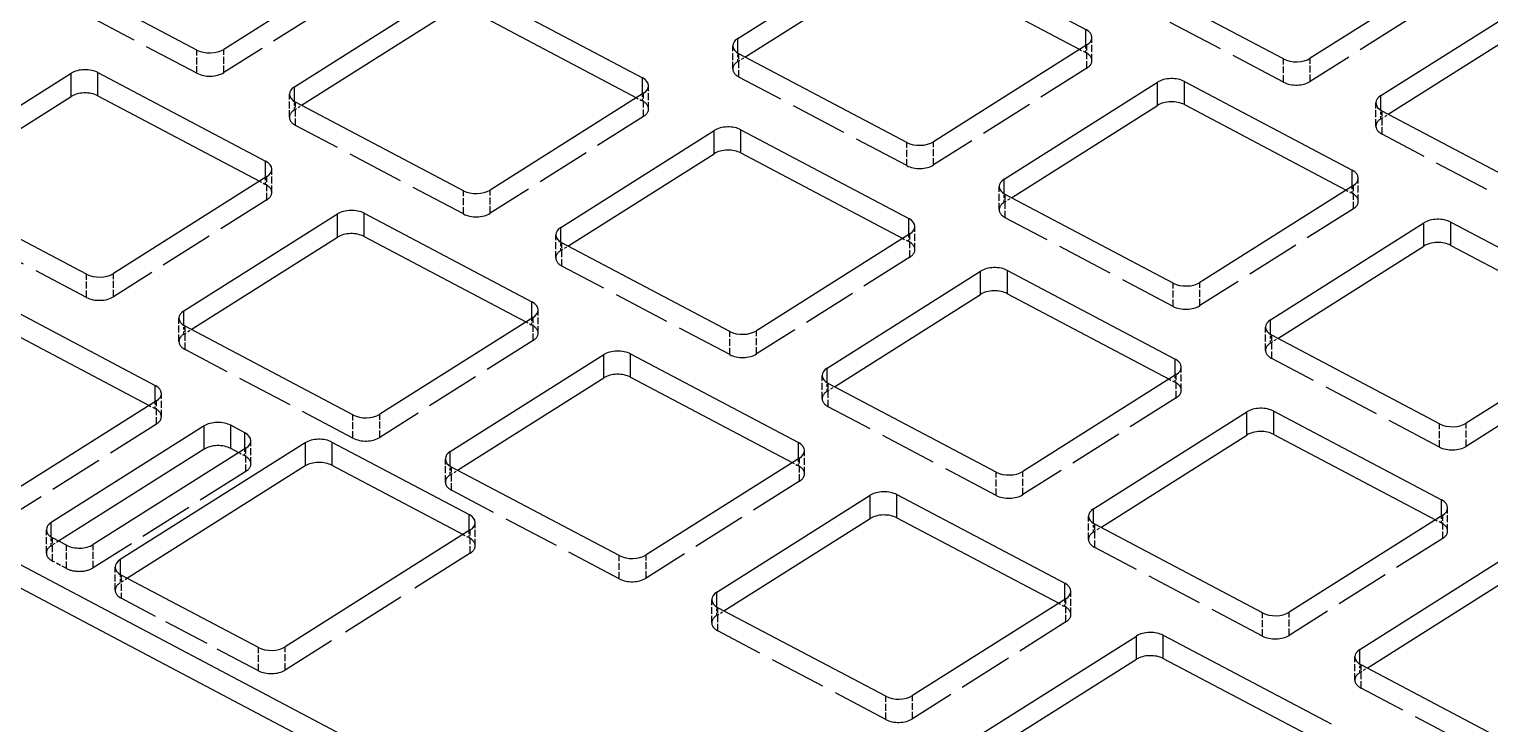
# Model space of a CAD drawing. Extents: x 440 to 1086, y 366 to 680.
# Drawn here: x 850.2 to 927.3, y 601.1 to 637.8 of the extents above; entities that cross this region are included whole.
import ezdxf

# ---------------------------------------------------------------- set-up
doc = ezdxf.new("R2010")
doc.units = 0
doc.linetypes.add('DASHED', pattern=[15, 12, -3])
doc.layers.get('0').update_dxf_attribs({"linetype": 'CONTINUOUS'})

msp = doc.modelspace()

# ---------------------------------------------------------------- linework, layer by layer
at = {"color": 7, "ltscale": 0.239445}
for p, q in [((887.584717, 637.279236), (895.683655, 642.39209)), ((868.556946, 641.810913), (860.458008, 636.698059)), ((925.900391, 641.341797), (917.801453, 636.228943)), ((921.527405, 634.261597), (929.626343, 639.374451)), ((901.642334, 629.856628), (909.741272, 634.969482)), ((882.614563, 634.388306), (874.515625, 629.275452)), ((896.67218, 626.965637), (888.573242, 621.852783)), ((892.300415, 619.884827), (900.399353, 624.997681)), ((910.729797, 619.54303), (902.630859, 614.430176)), ((906.358032, 612.462219), (914.45697, 617.575073)), ((920.415649, 605.039612), (928.514587, 610.152466))]:
    msp.add_line(p, q, dxfattribs=at)
at = {"color": 7, "ltscale": 0.250359}
for p, q in [((897.096497, 642.428528), (905.952148, 637.752563)), ((896.503479, 631.787659), (887.647766, 636.463562)), ((911.154114, 635.00592), (920.009766, 630.329956)), ((910.561096, 624.365051), (901.705383, 629.040955)), ((925.211731, 627.583313), (934.067383, 622.907349)), ((924.618713, 616.942444), (915.763, 621.618347))]:
    msp.add_line(p, q, dxfattribs=at)
at = {"color": 7, "ltscale": 0.250329}
for p, q in [((859.045166, 636.661621), (850.190552, 641.336975)), ((873.696899, 639.879333), (882.551514, 635.203979)), ((853.811768, 635.474487), (862.666382, 630.799072)), ((873.102783, 629.239014), (864.248169, 633.914368)), ((887.754517, 632.456726), (896.609131, 627.781372)), ((853.21759, 624.834106), (844.362976, 629.50946)), ((867.869385, 628.051819), (876.723999, 623.376465)), ((867.275208, 617.411499), (858.420593, 622.086853)), ((881.927002, 620.629211), (890.781616, 615.953857)), ((901.218079, 614.393799), (892.363464, 619.069153)), ((915.869751, 617.61145), (924.724365, 612.936096)), ((881.332825, 609.988892), (872.47821, 614.664246)), ((895.984619, 613.206604), (904.839233, 608.53125)), ((915.275696, 606.971191), (906.421082, 611.646545)), ((895.390442, 602.566284), (886.535828, 607.241638)), ((910.042236, 605.783997), (918.896851, 601.108643)), ((929.333313, 599.548584), (920.478699, 604.223938))]:
    msp.add_line(p, q, dxfattribs=at)
at = {"color": 2, "linetype": 'DASHED', "ltscale": 0.239445}
for p, q in [((868.556946, 640.586121), (860.458008, 635.473267)), ((925.900391, 640.117004), (917.801453, 635.00415)), ((882.614563, 633.163513), (874.515625, 628.050659)), ((896.67218, 625.740906), (888.573242, 620.628052)), ((910.729797, 618.318298), (902.630859, 613.205444))]:
    msp.add_line(p, q, dxfattribs=at)
at = {"color": 7, "ltscale": 0.228163}
for p, q in [((887.966309, 636.29541), (895.683655, 641.167358)), ((902.023926, 628.872803), (909.741272, 633.744751))]:
    msp.add_line(p, q, dxfattribs=at)
at = {"color": 7, "ltscale": 0.241354}
for p, q in [((897.096497, 641.203796), (905.633667, 636.696045)), ((911.154114, 633.781128), (919.691284, 629.273438)), ((925.211731, 626.358521), (933.748901, 621.85083))]:
    msp.add_line(p, q, dxfattribs=at)
at = {"color": 7, "ltscale": 0.250364}
for p, q in [((916.388672, 636.192505), (907.532837, 640.86853)), ((930.446289, 628.769897), (921.590454, 633.445923))]:
    msp.add_line(p, q, dxfattribs=at)
at = {"color": 2, "linetype": 'DASHED', "ltscale": 0.250329}
for p, q in [((859.045166, 635.43689), (850.190552, 640.112244)), ((873.102783, 628.014282), (864.248169, 632.689636)), ((853.21759, 623.609375), (844.362976, 628.284729)), ((867.275208, 616.186768), (858.420593, 620.862122)), ((901.218079, 613.169067), (892.363464, 617.844421)), ((881.332825, 608.76416), (872.47821, 613.439514)), ((915.275696, 605.74646), (906.421082, 610.421814))]:
    msp.add_line(p, q, dxfattribs=at)
at = {"color": 7, "ltscale": 0.239446}
for p, q in [((864.18512, 634.730042), (872.284119, 639.842896)), ((906.015259, 636.93689), (897.91626, 631.824036)), ((878.242737, 627.307434), (886.341736, 632.420288)), ((920.072876, 629.514282), (911.973877, 624.401428)), ((915.699951, 622.434021), (923.79895, 627.546875)), ((934.130493, 622.091675), (926.031494, 616.978821)), ((924.787476, 612.120422), (916.688477, 607.007568))]:
    msp.add_line(p, q, dxfattribs=at)
at = {"color": 2, "linetype": 'DASHED', "ltscale": 0.250364}
msp.add_line((916.388672, 634.967773), (907.532837, 639.643799), dxfattribs=at)
at = {"color": 7, "ltscale": 0.228164}
for p, q in [((864.566711, 633.746216), (872.284119, 638.618164)), ((878.624329, 626.323608), (886.341736, 631.195557)), ((916.081543, 621.450195), (923.79895, 626.322144)), ((892.681946, 618.901001), (900.399353, 623.772949))]:
    msp.add_line(p, q, dxfattribs=at)
at = {"color": 7, "ltscale": 0.241324}
for p, q in [((873.696899, 638.654541), (882.233032, 634.1474)), ((887.754517, 631.231934), (896.290649, 626.724792)), ((901.812134, 623.809326), (910.348267, 619.302185)), ((915.869751, 616.386719), (924.405884, 611.879578))]:
    msp.add_line(p, q, dxfattribs=at)
at = {"color": 7, "ltscale": 0.021387}
for p, q in [((905.952148, 636.897095), (905.952148, 637.752563)), ((862.666382, 629.943604), (862.666382, 630.799072)), ((920.009766, 629.474487), (920.009766, 630.329956)), ((876.723999, 622.520996), (876.723999, 623.376465)), ((856.838806, 618.11615), (856.838806, 618.971619)), ((890.781616, 615.098389), (890.781616, 615.953857)), ((924.724365, 612.080627), (924.724365, 612.936096)), ((904.839233, 607.675781), (904.839233, 608.53125))]:
    msp.add_line(p, q, dxfattribs=at)
at = {"color": 7, "ltscale": 0.228165}
for p, q in [((921.908936, 633.27771), (929.626343, 638.149719)), ((906.739563, 611.478333), (914.45697, 616.350342)), ((920.79718, 604.055725), (928.514587, 608.927734))]:
    msp.add_line(p, q, dxfattribs=at)
at = {"color": 2, "linetype": 'DASHED', "ltscale": 0.03062}
for p, q in [((887.322632, 635.664917), (887.322632, 636.889709)), ((860.458008, 635.473267), (860.458008, 636.698059)), ((917.801453, 635.00415), (917.801453, 636.228943)), ((863.923096, 633.115723), (863.923096, 634.340515)), ((882.614563, 633.163513), (882.614563, 634.388306)), ((921.590454, 632.22113), (921.590454, 633.445923)), ((874.515625, 628.050659), (874.515625, 629.275452)), ((901.380249, 628.24231), (901.380249, 629.467102)), ((854.630371, 623.645752), (854.630371, 624.870544)), ((857.16394, 617.32074), (857.16394, 618.545532)), ((924.618713, 615.717651), (924.618713, 616.942444)), ((861.628967, 614.434875), (861.628967, 615.659668)), ((873.46759, 610.11792), (873.46759, 611.342712)), ((853.570618, 609.347656), (853.570618, 610.572449)), ((854.727051, 608.162231), (854.727051, 609.387024)), ((905.164368, 606.880371), (905.164368, 608.105164)), ((886.535828, 606.016846), (886.535828, 607.241638)), ((920.478699, 602.999146), (920.478699, 604.223938))]:
    msp.add_line(p, q, dxfattribs=at)
at = {"color": 7, "ltscale": 0.019481}
for p, q in [((887.584717, 636.5), (887.584717, 637.279236)), ((864.18512, 633.950806), (864.18512, 634.730042)), ((901.642334, 629.077393), (901.642334, 629.856628)), ((854.989136, 609.77655), (854.989136, 608.997314))]:
    msp.add_line(p, q, dxfattribs=at)
at = {"color": 2, "linetype": 'DASHED', "ltscale": 0.009232}
for p, q in [((905.952148, 636.527832), (905.952148, 636.897095)), ((862.666382, 629.574341), (862.666382, 629.943604)), ((920.009766, 629.105225), (920.009766, 629.474487)), ((896.609131, 626.55658), (896.609131, 626.925842)), ((876.723999, 622.151733), (876.723999, 622.520996)), ((910.666748, 619.133972), (910.666748, 619.503235)), ((856.838806, 617.746887), (856.838806, 618.11615)), ((861.565918, 615.250549), (861.565918, 615.619812)), ((890.781616, 614.729126), (890.781616, 615.098389)), ((924.724365, 611.711365), (924.724365, 612.080627)), ((873.404541, 610.933594), (873.404541, 611.302856)), ((904.839233, 607.306519), (904.839233, 607.675781))]:
    msp.add_line(p, q, dxfattribs=at)
at = {"color": 2, "linetype": 'DASHED', "ltscale": 0.030618}
for p, q in [((906.015259, 635.712158), (906.015259, 636.93689)), ((906.277283, 636.101746), (906.277283, 637.326477)), ((859.045166, 635.43689), (859.045166, 636.661621)), ((887.647766, 635.238831), (887.647766, 636.463562)), ((916.388672, 634.967773), (916.388672, 636.192505)), ((882.876648, 633.553101), (882.876648, 634.777832)), ((864.248169, 632.689636), (864.248169, 633.914368)), ((921.26532, 632.647278), (921.26532, 633.872009)), ((896.503479, 630.562927), (896.503479, 631.787659)), ((897.91626, 630.599304), (897.91626, 631.824036)), ((862.729431, 628.758667), (862.729431, 629.983398)), ((862.991455, 629.148254), (862.991455, 630.372986)), ((920.3349, 628.679138), (920.3349, 629.90387)), ((873.102783, 628.014282), (873.102783, 629.239014)), ((901.705383, 627.816223), (901.705383, 629.040955)), ((920.072876, 628.289551), (920.072876, 629.514282)), ((877.980713, 625.693115), (877.980713, 626.917847)), ((896.67218, 625.740906), (896.67218, 626.965637)), ((896.934265, 626.130493), (896.934265, 627.355225)), ((878.305847, 625.267029), (878.305847, 626.49176)), ((853.21759, 623.609375), (853.21759, 624.834106)), ((911.973877, 623.176697), (911.973877, 624.401428)), ((910.561096, 623.14032), (910.561096, 624.365051)), ((877.049133, 621.725647), (877.049133, 622.950378)), ((858.095459, 621.288208), (858.095459, 622.512939)), ((858.420593, 620.862122), (858.420593, 622.086853)), ((876.787048, 621.33606), (876.787048, 622.560791)), ((887.1604, 620.591675), (887.1604, 621.816406)), ((888.573242, 620.628052), (888.573242, 621.852783)), ((915.437866, 620.819702), (915.437866, 622.044434)), ((915.763, 620.393616), (915.763, 621.618347)), ((910.991882, 618.707886), (910.991882, 619.932617)), ((892.03833, 618.270508), (892.03833, 619.495239)), ((892.363464, 617.844421), (892.363464, 619.069153)), ((910.729797, 618.318298), (910.729797, 619.54303)), ((856.901855, 616.931213), (856.901855, 618.155945)), ((868.687988, 616.223145), (868.687988, 617.447876)), ((867.275208, 616.186768), (867.275208, 617.411499)), ((926.031494, 615.754089), (926.031494, 616.978821)), ((861.891052, 614.824463), (861.891052, 616.049194)), ((890.844666, 613.913452), (890.844666, 615.138184)), ((891.10675, 614.30304), (891.10675, 615.527771)), ((872.153076, 613.865601), (872.153076, 615.090332)), ((872.47821, 613.439514), (872.47821, 614.664246)), ((901.218079, 613.169067), (901.218079, 614.393799)), ((902.630859, 613.205444), (902.630859, 614.430176)), ((906.095947, 610.8479), (906.095947, 612.072632)), ((924.787476, 610.895691), (924.787476, 612.120422)), ((925.0495, 611.285278), (925.0495, 612.51001)), ((851.094727, 610.127014), (851.094727, 611.351746)), ((873.729675, 610.507507), (873.729675, 611.732239)), ((906.421082, 610.421814), (906.421082, 611.646545)), ((851.419861, 609.700928), (851.419861, 610.925659)), ((852.157837, 609.311279), (852.157837, 610.536011)), ((881.332825, 608.76416), (881.332825, 609.988892)), ((882.745605, 608.800537), (882.745605, 610.025269)), ((855.052185, 608.960876), (855.052185, 607.736145)), ((886.210693, 606.442993), (886.210693, 607.667725)), ((904.902283, 606.490845), (904.902283, 607.715576)), ((915.275696, 605.74646), (915.275696, 606.971191)), ((916.688477, 605.782837), (916.688477, 607.007568)), ((862.287781, 603.915649), (862.287781, 605.140381)), ((863.700562, 603.952087), (863.700562, 605.176819)), ((920.153564, 603.425293), (920.153564, 604.650024)), ((895.390442, 601.341553), (895.390442, 602.566284)), ((896.803223, 601.37793), (896.803223, 602.602661))]:
    msp.add_line(p, q, dxfattribs=at)
at = {"color": 2, "linetype": 'DASHED', "ltscale": 0.011137}
for p, q in [((887.584717, 636.054504), (887.584717, 636.5)), ((864.18512, 633.50531), (864.18512, 633.950806)), ((901.642334, 628.631897), (901.642334, 629.077393)), ((854.989136, 608.997314), (854.989136, 608.551819))]:
    msp.add_line(p, q, dxfattribs=at)
at = {"color": 2, "linetype": 'DASHED', "ltscale": 0.011282}
for p, q in [((887.584717, 636.054504), (887.966309, 636.29541)), ((864.18512, 633.50531), (864.566711, 633.746216)), ((901.642334, 628.631897), (902.023926, 628.872803)), ((878.242737, 626.082703), (878.624329, 626.323608)), ((915.699951, 621.20929), (916.081543, 621.450195)), ((851.738403, 610.757507), (851.356812, 610.516602)), ((855.370728, 608.792725), (854.989136, 608.551819))]:
    msp.add_line(p, q, dxfattribs=at)
at = {"color": 2, "linetype": 'DASHED', "ltscale": 0.009004}
for p, q in [((905.633667, 636.696045), (905.952148, 636.527832)), ((882.233032, 634.1474), (882.551514, 633.979248)), ((919.691284, 629.273438), (920.009766, 629.105225)), ((896.290649, 626.724792), (896.609131, 626.55658)), ((910.348267, 619.302185), (910.666748, 619.133972)), ((856.520325, 617.915039), (856.838806, 617.746887)), ((924.405884, 611.879578), (924.724365, 611.711365)), ((904.520752, 607.47467), (904.839233, 607.306519))]:
    msp.add_line(p, q, dxfattribs=at)
at = {"color": 7, "ltscale": 0.239447}
for p, q in [((844.299927, 630.325134), (852.398926, 635.438049)), ((862.729431, 629.983398), (854.630371, 624.870544)), ((858.357544, 622.902527), (866.456543, 628.015442)), ((872.415161, 615.479919), (880.51416, 620.592834))]:
    msp.add_line(p, q, dxfattribs=at)
at = {"color": 7, "ltscale": 0.030618}
for p, q in [((852.398926, 634.213318), (852.398926, 635.438049)), ((909.741272, 633.744751), (909.741272, 634.969482)), ((886.341736, 631.195557), (886.341736, 632.420288)), ((866.456543, 626.79071), (866.456543, 628.015442)), ((867.869385, 626.827087), (867.869385, 628.051819)), ((923.79895, 626.322144), (923.79895, 627.546875)), ((900.399353, 623.772949), (900.399353, 624.997681)), ((901.812134, 623.809326), (901.812134, 625.034058)), ((880.51416, 619.368103), (880.51416, 620.592834)), ((881.927002, 619.40448), (881.927002, 620.629211)), ((914.45697, 616.350342), (914.45697, 617.575073)), ((915.869751, 616.386719), (915.869751, 617.61145)), ((859.415161, 615.603821), (859.415161, 616.828552)), ((864.756165, 615.942444), (864.756165, 614.717712)), ((895.984619, 611.981873), (895.984619, 613.206604)), ((910.042236, 604.559265), (910.042236, 605.783997))]:
    msp.add_line(p, q, dxfattribs=at)
at = {"color": 7, "ltscale": 0.03062}
for p, q in [((853.811768, 634.249695), (853.811768, 635.474487)), ((911.154114, 633.781128), (911.154114, 635.00592)), ((887.754517, 631.231934), (887.754517, 632.456726)), ((925.211731, 626.358521), (925.211731, 627.583313)), ((860.828003, 615.640198), (860.828003, 616.86499)), ((866.168945, 615.978882), (866.168945, 614.754089)), ((894.571838, 611.945435), (894.571838, 613.170227)), ((908.629456, 604.522827), (908.629456, 605.74762))]:
    msp.add_line(p, q, dxfattribs=at)
at = {"color": 7, "ltscale": 0.021388}
for p, q in [((882.551514, 634.34845), (882.551514, 635.203979)), ((896.609131, 626.925842), (896.609131, 627.781372)), ((910.666748, 619.503235), (910.666748, 620.358765)), ((861.565918, 615.619812), (861.565918, 616.475342)), ((873.404541, 611.302856), (873.404541, 612.158386))]:
    msp.add_line(p, q, dxfattribs=at)
at = {"color": 2, "linetype": 'DASHED', "ltscale": 0.250359}
for p, q in [((896.503479, 630.562927), (887.647766, 635.238831)), ((910.561096, 623.14032), (901.705383, 627.816223))]:
    msp.add_line(p, q, dxfattribs=at)
at = {"color": 2, "linetype": 'DASHED', "ltscale": 0.239446}
for p, q in [((906.015259, 635.712158), (897.91626, 630.599304)), ((920.072876, 628.289551), (911.973877, 623.176697)), ((934.130493, 620.866943), (926.031494, 615.754089)), ((924.787476, 610.895691), (916.688477, 605.782837))]:
    msp.add_line(p, q, dxfattribs=at)
at = {"color": 7, "ltscale": 0.228166}
for p, q in [((844.681458, 629.341309), (852.398926, 634.213318)), ((858.739075, 621.918701), (866.456543, 626.79071)), ((886.85437, 607.073425), (894.571838, 611.945435)), ((900.911987, 599.650818), (908.629456, 604.522827))]:
    msp.add_line(p, q, dxfattribs=at)
at = {"color": 7, "ltscale": 0.241323}
for p, q in [((853.811768, 634.249695), (862.347839, 629.742554)), ((867.869385, 626.827087), (876.405457, 622.319946)), ((881.927002, 619.40448), (890.463074, 614.897339))]:
    msp.add_line(p, q, dxfattribs=at)
at = {"color": 2, "linetype": 'DASHED', "ltscale": 0.00923}
msp.add_line((882.551514, 633.979248), (882.551514, 634.34845), dxfattribs=at)
at = {"color": 7, "ltscale": 0.019482}
for p, q in [((921.527405, 633.4823), (921.527405, 634.261597)), ((878.242737, 626.528137), (878.242737, 627.307434)), ((858.357544, 622.12323), (858.357544, 622.902527)), ((915.699951, 621.654724), (915.699951, 622.434021)), ((892.300415, 619.10553), (892.300415, 619.884827)), ((872.415161, 614.700623), (872.415161, 615.479919)), ((906.358032, 611.682922), (906.358032, 612.462219)), ((851.356812, 610.962036), (851.356812, 611.741333)), ((886.472778, 607.278015), (886.472778, 608.057312)), ((920.415649, 604.260315), (920.415649, 605.039612))]:
    msp.add_line(p, q, dxfattribs=at)
at = {"color": 7}
for p, q in [((804.469116, 633.400513), (869.407227, 599.112305)), ((804.469116, 632.175781), (869.088745, 598.055725))]:
    msp.add_line(p, q, dxfattribs=at)
at = {"color": 2, "linetype": 'DASHED', "ltscale": 0.011136}
for p, q in [((921.527405, 633.036865), (921.527405, 633.4823)), ((878.242737, 626.082703), (878.242737, 626.528137)), ((858.357544, 621.677795), (858.357544, 622.12323)), ((915.699951, 621.20929), (915.699951, 621.654724)), ((892.300415, 618.660095), (892.300415, 619.10553)), ((872.415161, 614.255188), (872.415161, 614.700623)), ((906.358032, 611.237488), (906.358032, 611.682922)), ((851.356812, 610.516602), (851.356812, 610.962036)), ((886.472778, 606.832581), (886.472778, 607.278015)), ((920.415649, 603.81488), (920.415649, 604.260315))]:
    msp.add_line(p, q, dxfattribs=at)
at = {"color": 2, "linetype": 'DASHED', "ltscale": 0.01128}
for p, q in [((921.527405, 633.036865), (921.908936, 633.27771)), ((872.415161, 614.255188), (872.796692, 614.496033)), ((906.358032, 611.237488), (906.739563, 611.478333)), ((920.415649, 603.81488), (920.79718, 604.055725))]:
    msp.add_line(p, q, dxfattribs=at)
at = {"color": 2, "linetype": 'DASHED', "ltscale": 0.250363}
msp.add_line((930.446289, 627.545166), (921.590454, 632.22113), dxfattribs=at)
at = {"color": 2, "linetype": 'DASHED', "ltscale": 0.009006}
for p, q in [((862.347839, 629.742554), (862.666382, 629.574341)), ((876.405457, 622.319946), (876.723999, 622.151733)), ((861.565918, 615.250549), (861.247375, 615.418762)), ((890.463074, 614.897339), (890.781616, 614.729126)), ((873.085999, 611.101807), (873.404541, 610.933594))]:
    msp.add_line(p, q, dxfattribs=at)
at = {"color": 2, "linetype": 'DASHED', "ltscale": 0.239448}
for p, q in [((862.729431, 628.758667), (854.630371, 623.645752)), ((876.787048, 621.33606), (868.687988, 616.223145)), ((856.901855, 616.931213), (848.802795, 611.818298)), ((890.844666, 613.913452), (882.745605, 608.800537)), ((904.902283, 606.490845), (896.803223, 601.37793))]:
    msp.add_line(p, q, dxfattribs=at)
at = {"color": 7, "ltscale": 0.250327}
msp.add_line((887.1604, 621.816406), (878.305847, 626.49176), dxfattribs=at)
at = {"color": 2, "linetype": 'DASHED', "ltscale": 0.250327}
msp.add_line((887.1604, 620.591675), (878.305847, 625.267029), dxfattribs=at)
at = {"color": 7, "ltscale": 0.303589}
msp.add_line((846.100281, 624.641724), (856.838806, 618.971619), dxfattribs=at)
at = {"color": 7, "ltscale": 0.250328}
msp.add_line((901.812134, 625.034058), (910.666748, 620.358765), dxfattribs=at)
at = {"color": 7, "ltscale": 0.294585}
msp.add_line((846.100281, 623.416992), (856.520325, 617.915039), dxfattribs=at)
at = {"color": 7, "ltscale": 0.239448}
for p, q in [((876.787048, 622.560791), (868.687988, 617.447876)), ((856.901855, 618.155945), (848.802795, 613.04303)), ((890.844666, 615.138184), (882.745605, 610.025269)), ((886.472778, 608.057312), (894.571838, 613.170227)), ((904.902283, 607.715576), (896.803223, 602.602661)), ((900.530396, 600.634705), (908.629456, 605.74762))]:
    msp.add_line(p, q, dxfattribs=at)
at = {"color": 2, "linetype": 'DASHED', "ltscale": 0.011281}
for p, q in [((858.357544, 621.677795), (858.739075, 621.918701)), ((892.300415, 618.660095), (892.681946, 618.901001)), ((886.472778, 606.832581), (886.85437, 607.073425))]:
    msp.add_line(p, q, dxfattribs=at)
at = {"color": 2, "linetype": 'DASHED', "ltscale": 0.25036}
msp.add_line((924.618713, 615.717651), (915.763, 620.393616), dxfattribs=at)
at = {"color": 7, "ltscale": 0.228167}
msp.add_line((872.796692, 614.496033), (880.51416, 619.368103), dxfattribs=at)
at = {"color": 7, "ltscale": 0.238245}
for p, q in [((859.415161, 616.828552), (851.356812, 611.741333)), ((861.628967, 615.659668), (853.570618, 610.572449))]:
    msp.add_line(p, q, dxfattribs=at)
at = {"color": 7, "ltscale": 0.020862}
msp.add_line((861.565918, 616.475342), (860.828003, 616.86499), dxfattribs=at)
at = {"color": 7, "ltscale": 0.288761}
for p, q in [((864.756165, 615.942444), (854.989136, 609.77655)), ((873.46759, 611.342712), (863.700562, 605.176819))]:
    msp.add_line(p, q, dxfattribs=at)
at = {"color": 7, "ltscale": 0.204557}
for p, q in [((866.168945, 615.978882), (873.404541, 612.158386)), ((862.287781, 605.140381), (855.052185, 608.960876))]:
    msp.add_line(p, q, dxfattribs=at)
at = {"color": 7, "ltscale": 0.226963}
msp.add_line((859.415161, 615.603821), (851.738403, 610.757507), dxfattribs=at)
at = {"color": 7, "ltscale": 0.011856}
msp.add_line((861.247375, 615.418762), (860.828003, 615.640198), dxfattribs=at)
at = {"color": 2, "linetype": 'DASHED', "ltscale": 0.238245}
msp.add_line((861.628967, 614.434875), (853.570618, 609.347656), dxfattribs=at)
at = {"color": 7, "ltscale": 0.27748}
msp.add_line((864.756165, 614.717712), (855.370728, 608.792725), dxfattribs=at)
at = {"color": 7, "ltscale": 0.195552}
msp.add_line((866.168945, 614.754089), (873.085999, 611.101807), dxfattribs=at)
at = {"color": 7, "ltscale": 0.241325}
for p, q in [((895.984619, 611.981873), (904.520752, 607.47467)), ((910.042236, 604.559265), (918.578369, 600.052063))]:
    msp.add_line(p, q, dxfattribs=at)
at = {"color": 7, "ltscale": 0.020863}
msp.add_line((852.157837, 610.536011), (851.419861, 610.925659), dxfattribs=at)
at = {"color": 2, "linetype": 'DASHED', "ltscale": 0.288761}
msp.add_line((873.46759, 610.11792), (863.700562, 603.952087), dxfattribs=at)
at = {"color": 2, "linetype": 'DASHED', "ltscale": 0.020863}
msp.add_line((852.157837, 609.311279), (851.419861, 609.700928), dxfattribs=at)
at = {"color": 2, "linetype": 'DASHED', "ltscale": 0.204557}
msp.add_line((862.287781, 603.915649), (855.052185, 607.736145), dxfattribs=at)
at = {"color": 2, "linetype": 'DASHED', "ltscale": 0.250328}
for p, q in [((895.390442, 601.341553), (886.535828, 606.016846)), ((929.333313, 598.323853), (920.478699, 602.999146))]:
    msp.add_line(p, q, dxfattribs=at)
at = {"color": 7}
for centre, start_param, end_param in [((905.277283, 637.326538), 6.283064227, 7.113187668), ((888.322632, 636.889648), 3.141471573, 3.971595015), ((888.322632, 636.889648), 2.400798688, 3.141471573), ((905.277283, 637.326538), 5.542391341, 6.283064227), ((859.720032, 637.087708), 3.971595015, 5.542391341), ((917.063538, 636.618591), 3.971595015, 5.542391341), ((853.136902, 635.048401), 0.830002361, 2.400798688), ((881.876648, 634.777893), 6.283064227, 7.113187668), ((910.479248, 634.579834), 0.830002361, 2.400798688), ((853.136902, 633.823669), 0.830002361, 2.400798688), ((864.923096, 634.340393), 2.400798688, 3.141471573), ((881.876648, 634.777893), 5.542391341, 6.283064227), ((864.923096, 634.340393), 3.141471573, 3.971595015), ((910.479248, 633.355103), 0.830002361, 2.400798688), ((922.26532, 633.871948), 3.141471573, 3.971595015), ((922.26532, 633.871948), 2.400798688, 3.141471573), ((887.079651, 632.03064), 0.830002361, 2.400798688), ((887.079651, 630.805908), 0.830002361, 2.400798688), ((897.178345, 632.213684), 3.971595015, 5.542391341), ((861.991455, 630.373047), 6.283064227, 7.113187668), ((861.991455, 630.373047), 5.542391341, 6.283064227), ((902.380249, 629.46698), 2.400798688, 3.141471573), ((919.3349, 629.903931), 6.283064227, 7.113187668), ((919.3349, 629.903931), 5.542391341, 6.283064227), ((873.77771, 629.665039), 3.971595015, 5.542391341), ((902.380249, 629.46698), 3.141471573, 3.971595015), ((867.194519, 627.625793), 0.830002361, 2.400798688), ((895.934265, 627.355286), 6.283064227, 7.113187668), ((924.536865, 627.157227), 0.830002361, 2.400798688), ((867.194519, 626.401062), 0.830002361, 2.400798688), ((878.980713, 626.917786), 3.141471573, 3.971595015), ((878.980713, 626.917786), 2.400798688, 3.141471573), ((895.934265, 627.355286), 5.542391341, 6.283064227), ((924.536865, 625.932495), 0.830002361, 2.400798688), ((901.137268, 624.608032), 0.830002361, 2.400798688), ((853.892456, 625.260132), 3.971595015, 5.542391341), ((911.235962, 624.791077), 3.971595015, 5.542391341), ((901.137268, 623.383301), 0.830002361, 2.400798688), ((859.095459, 622.512878), 2.400798688, 3.141471573), ((876.049133, 622.950439), 6.283064227, 7.113187668), ((876.049133, 622.950439), 5.542391341, 6.283064227), ((859.095459, 622.512878), 3.141471573, 3.971595015), ((916.437866, 622.044373), 2.400798688, 3.141471573), ((887.835327, 622.242432), 3.971595015, 5.542391341), ((916.437866, 622.044373), 3.141471573, 3.971595015), ((881.252136, 620.203186), 0.830002361, 2.400798688), ((893.03833, 619.495178), 2.400798688, 3.141471573), ((909.991882, 619.932678), 6.283064227, 7.113187668), ((909.991882, 619.932678), 5.542391341, 6.283064227), ((881.252136, 618.978455), 0.830002361, 2.400798688), ((893.03833, 619.495178), 3.141471573, 3.971595015), ((856.16394, 618.545593), 6.283064227, 7.113187668), ((856.16394, 618.545593), 5.542391341, 6.283064227), ((867.950073, 617.837524), 3.971595015, 5.542391341), ((915.194885, 617.185425), 0.830002361, 2.400798688), ((860.153076, 616.438904), 0.830002405, 2.400798775), ((925.293579, 617.368469), 3.971595015, 5.542391341), ((860.891052, 616.049255), 6.283064227, 7.113187712), ((860.891052, 616.049255), 5.542391341, 6.283064227), ((865.49408, 615.552795), 0.830002361, 2.400798688), ((890.10675, 615.527832), 6.283064227, 7.113187668), ((915.194885, 615.960693), 0.830002361, 2.400798688), ((860.153076, 615.214172), 0.830002405, 2.400798775), ((873.153076, 615.090271), 2.400798688, 3.141471573), ((890.10675, 615.527832), 5.542391341, 6.283064227), ((865.49408, 614.328064), 0.830002361, 2.400798688), ((873.153076, 615.090271), 3.141471573, 3.971595015), ((901.892944, 614.819824), 3.971595015, 5.542391341), ((895.309753, 612.780579), 0.830002361, 2.400798688), ((924.0495, 612.510071), 6.283064227, 7.113187668), ((872.729675, 611.7323), 6.283064227, 7.113187668), ((895.309753, 611.555847), 0.830002361, 2.400798688), ((907.095947, 612.072571), 3.141471573, 3.971595015), ((907.095947, 612.072571), 2.400798688, 3.141471573), ((924.0495, 612.510071), 5.542391341, 6.283064227), ((852.094727, 611.351685), 3.141471573, 3.971594971), ((852.094727, 611.351685), 2.400798775, 3.141471573), ((872.729675, 611.7323), 5.542391341, 6.283064227), ((852.832703, 610.962036), 3.971594971, 5.542391341), ((855.727051, 609.386963), 2.400798688, 3.141471573), ((882.00769, 610.414917), 3.971595015, 5.542391341), ((855.727051, 609.386963), 3.141471573, 3.971595015), ((904.164368, 608.105225), 6.283064227, 7.113187668), ((887.210693, 607.667664), 3.141471573, 3.971595015), ((887.210693, 607.667664), 2.400798688, 3.141471573), ((904.164368, 608.105225), 5.542391341, 6.283064227), ((915.950562, 607.397217), 3.971595015, 5.542391341), ((909.367371, 605.357971), 0.830002361, 2.400798688), ((862.962646, 605.566467), 3.971595015, 5.542391341), ((909.367371, 604.133179), 0.830002361, 2.400798688), ((921.153564, 604.649963), 3.141471573, 3.971595015), ((921.153564, 604.649963), 2.400798688, 3.141471573), ((896.065308, 602.99231), 3.971595015, 5.542391341)]:
    msp.add_ellipse(centre, major_axis=(1, 0), ratio=0.57735, start_param=start_param, end_param=end_param, dxfattribs=at)
at = {"color": 2, "linetype": 'DASHED'}
for centre, start_param, end_param in [((888.322632, 635.664856), 2.400798688, 3.141471573), ((905.277283, 636.101807), 6.283064227, 7.113187668), ((905.277283, 636.101807), 5.542391341, 6.283064227), ((859.720032, 635.862915), 3.971595015, 5.542391341), ((888.322632, 635.664856), 3.141471573, 3.971595015), ((917.063538, 635.393799), 3.971595015, 5.542391341), ((881.876648, 633.553162), 6.283064227, 7.113187668), ((864.923096, 633.115662), 3.141471573, 3.971595015), ((864.923096, 633.115662), 2.400798688, 3.141471573), ((881.876648, 633.553162), 5.542391341, 6.283064227), ((922.26532, 632.647217), 2.400798688, 3.141471573), ((922.26532, 632.647217), 3.141471573, 3.971595015), ((897.178345, 630.988953), 3.971595015, 5.542391341), ((861.991455, 629.148315), 6.283064227, 7.113187668), ((861.991455, 629.148315), 5.542391341, 6.283064227), ((919.3349, 628.679199), 6.283064227, 7.113187668), ((902.380249, 628.242249), 3.141471573, 3.971595015), ((902.380249, 628.242249), 2.400798688, 3.141471573), ((919.3349, 628.679199), 5.542391341, 6.283064227), ((873.77771, 628.440308), 3.971595015, 5.542391341), ((878.980713, 625.693054), 2.400798688, 3.141471573), ((895.934265, 626.130554), 6.283064227, 7.113187668), ((895.934265, 626.130554), 5.542391341, 6.283064227), ((878.980713, 625.693054), 3.141471573, 3.971595015), ((853.892456, 624.0354), 3.971595015, 5.542391341), ((911.235962, 623.566345), 3.971595015, 5.542391341), ((876.049133, 621.725708), 6.283064227, 7.113187668), ((859.095459, 621.288147), 3.141471573, 3.971595015), ((859.095459, 621.288147), 2.400798688, 3.141471573), ((876.049133, 621.725708), 5.542391341, 6.283064227), ((887.835327, 621.0177), 3.971595015, 5.542391341), ((916.437866, 620.819641), 3.141471573, 3.971595015), ((916.437866, 620.819641), 2.400798688, 3.141471573), ((909.991882, 618.707947), 6.283064227, 7.113187668), ((893.03833, 618.270447), 3.141471573, 3.971595015), ((893.03833, 618.270447), 2.400798688, 3.141471573), ((909.991882, 618.707947), 5.542391341, 6.283064227), ((856.16394, 617.320801), 6.283064227, 7.113187668), ((856.16394, 617.320801), 5.542391341, 6.283064227), ((867.950073, 616.612793), 3.971595015, 5.542391341), ((860.891052, 614.824524), 6.283064227, 7.113187712), ((925.293579, 616.143738), 3.971595015, 5.542391341), ((860.891052, 614.824524), 5.542391341, 6.283064227), ((890.10675, 614.303101), 6.283064227, 7.113187668), ((873.153076, 613.86554), 3.141471573, 3.971595015), ((873.153076, 613.86554), 2.400798688, 3.141471573), ((890.10675, 614.303101), 5.542391341, 6.283064227), ((901.892944, 613.595093), 3.971595015, 5.542391341), ((924.0495, 611.285339), 6.283064227, 7.113187668), ((924.0495, 611.285339), 5.542391341, 6.283064227), ((852.094727, 610.126953), 2.400798775, 3.141471573), ((872.729675, 610.507568), 6.283064227, 7.113187668), ((872.729675, 610.507568), 5.542391341, 6.283064227), ((907.095947, 610.847839), 3.141471573, 3.971595015), ((907.095947, 610.847839), 2.400798688, 3.141471573), ((852.094727, 610.126953), 3.141471573, 3.971594971), ((852.832703, 609.737305), 3.971594971, 5.542391341), ((855.727051, 608.16217), 2.400798688, 3.141471573), ((882.00769, 609.190186), 3.971595015, 5.542391341), ((855.727051, 608.16217), 3.141471573, 3.971595015), ((887.210693, 606.442932), 2.400798688, 3.141471573), ((904.164368, 606.880493), 6.283064227, 7.113187668), ((904.164368, 606.880493), 5.542391341, 6.283064227), ((887.210693, 606.442932), 3.141471573, 3.971595015), ((915.950562, 606.172485), 3.971595015, 5.542391341), ((862.962646, 604.341675), 3.971595015, 5.542391341), ((921.153564, 603.425232), 2.400798688, 3.141471573), ((921.153564, 603.425232), 3.141471573, 3.971595015), ((896.065308, 601.767578), 3.971595015, 5.542391341)]:
    msp.add_ellipse(centre, major_axis=(1, 0), ratio=0.57735, start_param=start_param, end_param=end_param, dxfattribs=at)

doc.saveas('drawing.dxf')
